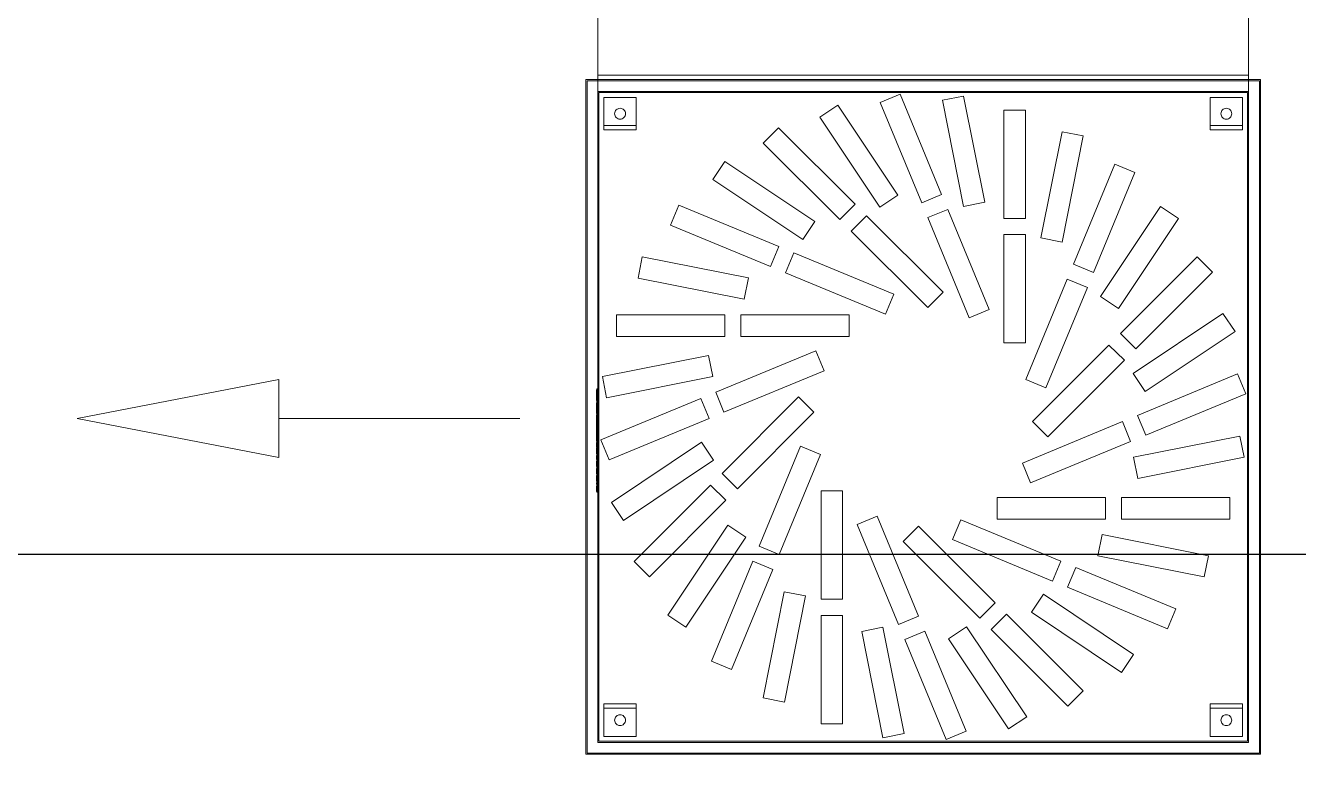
# Model space of a CAD drawing. Header units: inches. Extents: x -772 to 6765, y -813 to 4093.
# Drawn here: x 1364.1 to 1481.7, y 1009 to 1078.6 of the extents above; entities that cross this region are included whole.
import ezdxf

# ---------------------------------------------------------------- set-up
doc = ezdxf.new("R2010")
doc.units = ezdxf.units.IN
doc.header["$MEASUREMENT"] = 0
for name, color, linetype, lineweight in [('MTY-EMIS-KANALI', 150, 'Continuous', 0), ('STM-U-MENFEZ', 2, 'Continuous', 0), ('VDI3805_Objects', 7, 'Continuous', 0)]:
    doc.layers.add(name, color=color, linetype=linetype, lineweight=lineweight)
doc.layers.add('MTY-UFLEME-KANALI', color=20, linetype='Continuous')

# ---------------------------------------------------------------- blocks, each defined once
blk = doc.blocks.new('150_970_03')
at = {"layer": 'VDI3805_Objects', "color": 7}
for p, q in [((-0.0696, 0.3005), (-0.0696, 0.3015)), ((-0.0696, 0.3015), (0.026, 0.3015)), ((0.026, 0.3005), (-0.0696, 0.3005)), ((0.026, 0.3005), (0.026, 0.3015))]:
    blk.add_line(p, q, dxfattribs=at)
at = {"layer": 'VDI3805_Objects', "color": 38}
for p, q in [((-0.0672, 0.3018), (-0.0688, 0.3018)), ((-0.0688, 0.3018), (-0.0688, 0.3006)), ((-0.0688, 0.3018), (-0.0666, 0.3018)), ((-0.0688, 0.3006), (-0.0672, 0.3006)), ((-0.0666, 0.3006), (-0.0688, 0.3006)), ((-0.0653, 0.3018), (-0.0672, 0.3018)), ((-0.0672, 0.3018), (-0.0672, 0.3006)), ((-0.0672, 0.3006), (-0.0653, 0.3006)), ((-0.0666, 0.3018), (-0.0666, 0.3006)), ((-0.065, 0.3018), (-0.0653, 0.3018)), ((-0.0653, 0.3018), (-0.0653, 0.3006)), ((-0.0653, 0.3006), (-0.065, 0.3006)), ((-0.065, 0.3018), (-0.0638, 0.3018)), ((-0.065, 0.3018), (-0.065, 0.3006)), ((-0.0638, 0.3006), (-0.065, 0.3006)), ((-0.0638, 0.3018), (-0.0638, 0.3006)), ((-0.0609, 0.3018), (-0.0621, 0.3018)), ((-0.0621, 0.3006), (-0.0621, 0.3018)), ((-0.0609, 0.3006), (-0.0621, 0.3006)), ((-0.0609, 0.3006), (-0.0609, 0.3018)), ((-0.0583, 0.3018), (-0.0594, 0.3018)), ((-0.0594, 0.3018), (-0.0594, 0.3006)), ((-0.0594, 0.3018), (-0.0583, 0.3018)), ((-0.0594, 0.3006), (-0.0583, 0.3006)), ((-0.0583, 0.3006), (-0.0594, 0.3006)), ((-0.0553, 0.3018), (-0.0583, 0.3018)), ((-0.0583, 0.3018), (-0.0583, 0.3006)), ((-0.0583, 0.3018), (-0.0583, 0.3006)), ((-0.0583, 0.3018), (-0.0553, 0.3018)), ((-0.0583, 0.3006), (-0.0553, 0.3006)), ((-0.0553, 0.3006), (-0.0583, 0.3006)), ((-0.0541, 0.3018), (-0.0553, 0.3018)), ((-0.0553, 0.3018), (-0.0553, 0.3006)), ((-0.0553, 0.3018), (-0.0553, 0.3006)), ((-0.0553, 0.3018), (-0.0541, 0.3018)), ((-0.0553, 0.3006), (-0.0541, 0.3006)), ((-0.0541, 0.3006), (-0.0553, 0.3006)), ((-0.0541, 0.3018), (-0.0541, 0.3006)), ((-0.0513, 0.3018), (-0.0525, 0.3018)), ((-0.0525, 0.3018), (-0.0525, 0.3006)), ((-0.0525, 0.3006), (-0.0513, 0.3006)), ((-0.0486, 0.3018), (-0.0513, 0.3018)), ((-0.0513, 0.3018), (-0.0513, 0.3006)), ((-0.0513, 0.3006), (-0.0486, 0.3006)), ((-0.0486, 0.3018), (-0.0475, 0.3018)), ((-0.0486, 0.3018), (-0.0486, 0.3006)), ((-0.0475, 0.3006), (-0.0486, 0.3006)), ((-0.0475, 0.3018), (-0.0475, 0.3006)), ((-0.0459, 0.3018), (-0.0456, 0.3018)), ((-0.0456, 0.3018), (-0.0459, 0.3018)), ((-0.0459, 0.3018), (-0.0459, 0.3006)), ((-0.0459, 0.3018), (-0.0459, 0.3018)), ((-0.0459, 0.3018), (-0.0459, 0.3006)), ((-0.0459, 0.3018), (-0.0454, 0.3018)), ((-0.0454, 0.3018), (-0.0459, 0.3018)), ((-0.0459, 0.3018), (-0.0459, 0.3006)), ((-0.0459, 0.3018), (-0.0459, 0.3018)), ((-0.0456, 0.3006), (-0.0459, 0.3006)), ((-0.0459, 0.3006), (-0.0456, 0.3006)), ((-0.0459, 0.3006), (-0.0459, 0.3006)), ((-0.0454, 0.3006), (-0.0459, 0.3006)), ((-0.0459, 0.3006), (-0.0454, 0.3006)), ((-0.0459, 0.3006), (-0.0459, 0.3006)), ((-0.0456, 0.3018), (-0.0456, 0.3006)), ((-0.0456, 0.3018), (-0.0453, 0.3018)), ((-0.0453, 0.3018), (-0.0456, 0.3018)), ((-0.0456, 0.3018), (-0.0456, 0.3006)), ((-0.0453, 0.3006), (-0.0456, 0.3006)), ((-0.0456, 0.3006), (-0.0453, 0.3006)), ((-0.0454, 0.3018), (-0.0454, 0.3006)), ((-0.0454, 0.3018), (-0.0448, 0.3018)), ((-0.0448, 0.3018), (-0.0454, 0.3018)), ((-0.0454, 0.3018), (-0.0454, 0.3006)), ((-0.0448, 0.3006), (-0.0454, 0.3006)), ((-0.0454, 0.3006), (-0.0448, 0.3006)), ((-0.0453, 0.3018), (-0.0453, 0.3006)), ((-0.0453, 0.3018), (-0.045, 0.3018)), ((-0.045, 0.3018), (-0.0453, 0.3018)), ((-0.0453, 0.3018), (-0.0453, 0.3006)), ((-0.045, 0.3006), (-0.0453, 0.3006)), ((-0.0453, 0.3006), (-0.045, 0.3006)), ((-0.045, 0.3018), (-0.045, 0.3006)), ((-0.045, 0.3018), (-0.0447, 0.3018)), ((-0.0446, 0.3018), (-0.045, 0.3018)), ((-0.045, 0.3018), (-0.045, 0.3006)), ((-0.0447, 0.3006), (-0.045, 0.3006)), ((-0.045, 0.3006), (-0.0446, 0.3006)), ((-0.0448, 0.3018), (-0.0448, 0.3006)), ((-0.0448, 0.3018), (-0.0441, 0.3018)), ((-0.0441, 0.3018), (-0.0448, 0.3018)), ((-0.0448, 0.3018), (-0.0448, 0.3006)), ((-0.0441, 0.3006), (-0.0448, 0.3006)), ((-0.0448, 0.3006), (-0.0441, 0.3006)), ((-0.0447, 0.3018), (-0.0447, 0.3006)), ((-0.0447, 0.3018), (-0.0443, 0.3018)), ((-0.0443, 0.3006), (-0.0447, 0.3006)), ((-0.0443, 0.3018), (-0.0446, 0.3018)), ((-0.0446, 0.3018), (-0.0446, 0.3006)), ((-0.0446, 0.3006), (-0.0443, 0.3006)), ((-0.0443, 0.3018), (-0.0443, 0.3006)), ((-0.0443, 0.3018), (-0.0439, 0.3018)), ((-0.0439, 0.3018), (-0.0443, 0.3018)), ((-0.0443, 0.3018), (-0.0443, 0.3006)), ((-0.0439, 0.3006), (-0.0443, 0.3006)), ((-0.0443, 0.3006), (-0.0439, 0.3006)), ((-0.0441, 0.3018), (-0.0441, 0.3006)), ((-0.0441, 0.3018), (-0.0435, 0.3018)), ((-0.0435, 0.3018), (-0.0441, 0.3018)), ((-0.0441, 0.3018), (-0.0441, 0.3006)), ((-0.0435, 0.3006), (-0.0441, 0.3006)), ((-0.0441, 0.3006), (-0.0435, 0.3006)), ((-0.0439, 0.3018), (-0.0439, 0.3006)), ((-0.0439, 0.3018), (-0.0436, 0.3018)), ((-0.0435, 0.3018), (-0.0439, 0.3018)), ((-0.0439, 0.3018), (-0.0439, 0.3006)), ((-0.0436, 0.3006), (-0.0439, 0.3006)), ((-0.0439, 0.3006), (-0.0435, 0.3006)), ((-0.0436, 0.3018), (-0.0436, 0.3006)), ((-0.0436, 0.3018), (-0.0432, 0.3018)), ((-0.0432, 0.3006), (-0.0436, 0.3006)), ((-0.0432, 0.3018), (-0.0435, 0.3018)), ((-0.0435, 0.3018), (-0.0435, 0.3006)), ((-0.0435, 0.3018), (-0.0435, 0.3006)), ((-0.0435, 0.3018), (-0.0429, 0.3018)), ((-0.0429, 0.3018), (-0.0435, 0.3018)), ((-0.0435, 0.3018), (-0.0435, 0.3006)), ((-0.0435, 0.3006), (-0.0432, 0.3006)), ((-0.0429, 0.3006), (-0.0435, 0.3006)), ((-0.0435, 0.3006), (-0.0429, 0.3006)), ((-0.0432, 0.3018), (-0.0432, 0.3006)), ((-0.0432, 0.3018), (-0.0429, 0.3018)), ((-0.0429, 0.3018), (-0.0432, 0.3018)), ((-0.0432, 0.3018), (-0.0432, 0.3006)), ((-0.0429, 0.3006), (-0.0432, 0.3006)), ((-0.0432, 0.3006), (-0.0429, 0.3006)), ((-0.0429, 0.3018), (-0.0429, 0.3006)), ((-0.0429, 0.3018), (-0.0427, 0.3018)), ((-0.0427, 0.3018), (-0.0429, 0.3018)), ((-0.0429, 0.3018), (-0.0429, 0.3006)), ((-0.0429, 0.3018), (-0.0429, 0.3006)), ((-0.0429, 0.3018), (-0.0424, 0.3018)), ((-0.0424, 0.3018), (-0.0429, 0.3018)), ((-0.0429, 0.3018), (-0.0429, 0.3006)), ((-0.0427, 0.3006), (-0.0429, 0.3006)), ((-0.0429, 0.3006), (-0.0427, 0.3006)), ((-0.0424, 0.3006), (-0.0429, 0.3006)), ((-0.0429, 0.3006), (-0.0424, 0.3006)), ((-0.0427, 0.3018), (-0.0427, 0.3006)), ((-0.0427, 0.3018), (-0.0425, 0.3018)), ((-0.0425, 0.3018), (-0.0427, 0.3018)), ((-0.0427, 0.3018), (-0.0427, 0.3006)), ((-0.0425, 0.3006), (-0.0427, 0.3006)), ((-0.0427, 0.3006), (-0.0425, 0.3006)), ((-0.0425, 0.3018), (-0.0425, 0.3006)), ((-0.0425, 0.3018), (-0.0424, 0.3018)), ((-0.0424, 0.3018), (-0.0425, 0.3018)), ((-0.0425, 0.3018), (-0.0425, 0.3006)), ((-0.0424, 0.3006), (-0.0425, 0.3006)), ((-0.0425, 0.3006), (-0.0424, 0.3006)), ((-0.0424, 0.3018), (-0.0424, 0.3006)), ((-0.0424, 0.3018), (-0.0424, 0.3018)), ((-0.0424, 0.3018), (-0.0424, 0.3006)), ((-0.0424, 0.3018), (-0.0424, 0.3018)), ((-0.0424, 0.3018), (-0.0424, 0.3006)), ((-0.0424, 0.3018), (-0.0424, 0.3006)), ((-0.0424, 0.3018), (-0.0419, 0.3018)), ((-0.0419, 0.3018), (-0.0424, 0.3018)), ((-0.0424, 0.3018), (-0.0424, 0.3006)), ((-0.0424, 0.3006), (-0.0424, 0.3006)), ((-0.0424, 0.3006), (-0.0424, 0.3006)), ((-0.0419, 0.3006), (-0.0424, 0.3006)), ((-0.0424, 0.3006), (-0.0419, 0.3006)), ((-0.0419, 0.3018), (-0.0419, 0.3006)), ((-0.0419, 0.3018), (-0.0415, 0.3018)), ((-0.0415, 0.3018), (-0.0419, 0.3018)), ((-0.0419, 0.3018), (-0.0419, 0.3006)), ((-0.0415, 0.3006), (-0.0419, 0.3006)), ((-0.0419, 0.3006), (-0.0415, 0.3006)), ((-0.0415, 0.3018), (-0.0415, 0.3006)), ((-0.0415, 0.3018), (-0.0412, 0.3018)), ((-0.0412, 0.3006), (-0.0415, 0.3006)), ((-0.0412, 0.3018), (-0.0412, 0.3006)), ((-0.0412, 0.3018), (-0.0411, 0.3018)), ((-0.0411, 0.3006), (-0.0412, 0.3006)), ((-0.0411, 0.3018), (-0.0411, 0.3006)), ((-0.0411, 0.3018), (-0.041, 0.3018)), ((-0.041, 0.3006), (-0.0411, 0.3006)), ((-0.041, 0.3018), (-0.041, 0.3006)), ((-0.0394, 0.3018), (-0.0356, 0.3018)), ((-0.0394, 0.3018), (-0.0394, 0.3006)), ((-0.0394, 0.3018), (-0.0367, 0.3018)), ((-0.0356, 0.3006), (-0.0394, 0.3006)), ((-0.0367, 0.3006), (-0.0394, 0.3006)), ((-0.0367, 0.3018), (-0.0367, 0.3006)), ((-0.0356, 0.3018), (-0.0356, 0.3006)), ((-0.0289, 0.3018), (-0.0341, 0.3018)), ((-0.0341, 0.3018), (-0.0341, 0.3006)), ((-0.0341, 0.3018), (-0.0321, 0.3018)), ((-0.0341, 0.3006), (-0.0289, 0.3006)), ((-0.0321, 0.3006), (-0.0341, 0.3006)), ((-0.0321, 0.3018), (-0.0321, 0.3006)), ((-0.0321, 0.3018), (-0.0309, 0.3018)), ((-0.0309, 0.3006), (-0.0321, 0.3006)), ((-0.0309, 0.3018), (-0.0309, 0.3006)), ((-0.0309, 0.3018), (-0.0289, 0.3018)), ((-0.0289, 0.3006), (-0.0309, 0.3006)), ((-0.0289, 0.3018), (-0.0289, 0.3006)), ((-0.0281, 0.3018), (-0.0279, 0.3018)), ((-0.0281, 0.3018), (-0.0281, 0.3006)), ((-0.0281, 0.3018), (-0.0281, 0.3018)), ((-0.0281, 0.3018), (-0.0281, 0.3006)), ((-0.0279, 0.3006), (-0.0281, 0.3006)), ((-0.0281, 0.3006), (-0.0281, 0.3006)), ((-0.0279, 0.3018), (-0.0279, 0.3006)), ((-0.0279, 0.3018), (-0.0277, 0.3018)), ((-0.0277, 0.3006), (-0.0279, 0.3006)), ((-0.0278, 0.3006), (-0.0278, 0.3018)), ((-0.0278, 0.3018), (-0.0277, 0.3018)), ((-0.0277, 0.3006), (-0.0278, 0.3006)), ((-0.0277, 0.3006), (-0.0277, 0.3018)), ((-0.0277, 0.3018), (-0.0276, 0.3018)), ((-0.0277, 0.3018), (-0.0277, 0.3006)), ((-0.0277, 0.3018), (-0.0274, 0.3018)), ((-0.0276, 0.3006), (-0.0277, 0.3006)), ((-0.0274, 0.3006), (-0.0277, 0.3006)), ((-0.0276, 0.3006), (-0.0276, 0.3018)), ((-0.0276, 0.3018), (-0.0274, 0.3018)), ((-0.0274, 0.3006), (-0.0276, 0.3006)), ((-0.0274, 0.3006), (-0.0274, 0.3018)), ((-0.0274, 0.3018), (-0.0272, 0.3018)), ((-0.0274, 0.3018), (-0.0274, 0.3006)), ((-0.0274, 0.3018), (-0.0271, 0.3018)), ((-0.0272, 0.3006), (-0.0274, 0.3006)), ((-0.0271, 0.3006), (-0.0274, 0.3006)), ((-0.0272, 0.3006), (-0.0272, 0.3018)), ((-0.0272, 0.3018), (-0.0269, 0.3018)), ((-0.0269, 0.3006), (-0.0272, 0.3006)), ((-0.0271, 0.3018), (-0.0271, 0.3006)), ((-0.0271, 0.3018), (-0.0267, 0.3018)), ((-0.0267, 0.3006), (-0.0271, 0.3006)), ((-0.0269, 0.3006), (-0.0269, 0.3018)), ((-0.0269, 0.3018), (-0.0266, 0.3018)), ((-0.0263, 0.3018), (-0.0269, 0.3018)), ((-0.0269, 0.3018), (-0.0269, 0.3006)), ((-0.0269, 0.3018), (-0.0265, 0.3018)), ((-0.0268, 0.3018), (-0.0269, 0.3018)), ((-0.0269, 0.3018), (-0.0269, 0.3018)), ((-0.0269, 0.3018), (-0.0269, 0.3018)), ((-0.0269, 0.3018), (-0.0269, 0.3018)), ((-0.0269, 0.3018), (-0.0269, 0.3018)), ((-0.0269, 0.3018), (-0.0268, 0.3018)), ((-0.0269, 0.3018), (-0.0269, 0.3006)), ((-0.0269, 0.3018), (-0.0269, 0.3006)), ((-0.0269, 0.3018), (-0.0269, 0.3006)), ((-0.0269, 0.3018), (-0.0269, 0.3006)), ((-0.0269, 0.3018), (-0.0269, 0.3006)), ((-0.0266, 0.3006), (-0.0269, 0.3006)), ((-0.0269, 0.3006), (-0.0263, 0.3006)), ((-0.0265, 0.3006), (-0.0269, 0.3006)), ((-0.0268, 0.3006), (-0.0269, 0.3006)), ((-0.0269, 0.3006), (-0.0269, 0.3006)), ((-0.0269, 0.3006), (-0.0269, 0.3006)), ((-0.0269, 0.3006), (-0.0269, 0.3006)), ((-0.0269, 0.3006), (-0.0269, 0.3006)), ((-0.0269, 0.3006), (-0.0269, 0.3006)), ((-0.0268, 0.3006), (-0.0269, 0.3006)), ((-0.0267, 0.3018), (-0.0268, 0.3018)), ((-0.0268, 0.3018), (-0.0268, 0.3006)), ((-0.0267, 0.3018), (-0.0268, 0.3018)), ((-0.0268, 0.3018), (-0.0268, 0.3006)), ((-0.0268, 0.3006), (-0.0267, 0.3006)), ((-0.0267, 0.3006), (-0.0268, 0.3006)), ((-0.0267, 0.3018), (-0.0267, 0.3006)), ((-0.0267, 0.3018), (-0.0263, 0.3018)), ((-0.0266, 0.3018), (-0.0267, 0.3018)), ((-0.0267, 0.3018), (-0.0267, 0.3006)), ((-0.0266, 0.3018), (-0.0267, 0.3018)), ((-0.0267, 0.3018), (-0.0267, 0.3006)), ((-0.0263, 0.3006), (-0.0267, 0.3006)), ((-0.0267, 0.3006), (-0.0266, 0.3006)), ((-0.0266, 0.3006), (-0.0267, 0.3006)), ((-0.0266, 0.3006), (-0.0266, 0.3018)), ((-0.0266, 0.3018), (-0.0262, 0.3018)), ((-0.0265, 0.3018), (-0.0266, 0.3018)), ((-0.0266, 0.3018), (-0.0266, 0.3006)), ((-0.0264, 0.3018), (-0.0266, 0.3018)), ((-0.0266, 0.3018), (-0.0266, 0.3006)), ((-0.0262, 0.3006), (-0.0266, 0.3006)), ((-0.0266, 0.3006), (-0.0265, 0.3006)), ((-0.0264, 0.3006), (-0.0266, 0.3006)), ((-0.0264, 0.3018), (-0.0265, 0.3018)), ((-0.0265, 0.3018), (-0.0265, 0.3006)), ((-0.0265, 0.3018), (-0.0265, 0.3006)), ((-0.0265, 0.3018), (-0.0258, 0.3018)), ((-0.0265, 0.3006), (-0.0265, 0.3018)), ((-0.0265, 0.3018), (-0.0264, 0.3018)), ((-0.0265, 0.3006), (-0.0265, 0.3018)), ((-0.0265, 0.3018), (-0.0265, 0.3018)), ((-0.0265, 0.3006), (-0.0265, 0.3018)), ((-0.0265, 0.3018), (-0.0265, 0.3018)), ((-0.0265, 0.3006), (-0.0265, 0.3018)), ((-0.0265, 0.3018), (-0.0265, 0.3018)), ((-0.0265, 0.3006), (-0.0264, 0.3006)), ((-0.0258, 0.3006), (-0.0265, 0.3006)), ((-0.0264, 0.3006), (-0.0265, 0.3006)), ((-0.0265, 0.3006), (-0.0265, 0.3006)), ((-0.0265, 0.3006), (-0.0265, 0.3006)), ((-0.0265, 0.3006), (-0.0265, 0.3006)), ((-0.0262, 0.3018), (-0.0264, 0.3018)), ((-0.0264, 0.3018), (-0.0264, 0.3006)), ((-0.0263, 0.3018), (-0.0264, 0.3018)), ((-0.0264, 0.3018), (-0.0264, 0.3006)), ((-0.0264, 0.3006), (-0.0264, 0.3018)), ((-0.0264, 0.3018), (-0.0263, 0.3018)), ((-0.0264, 0.3006), (-0.0264, 0.3018)), ((-0.0264, 0.3018), (-0.0264, 0.3018)), ((-0.0264, 0.3006), (-0.0262, 0.3006)), ((-0.0263, 0.3006), (-0.0264, 0.3006)), ((-0.0263, 0.3006), (-0.0264, 0.3006)), ((-0.0264, 0.3006), (-0.0264, 0.3006)), ((-0.0263, 0.3018), (-0.0263, 0.3006)), ((-0.0263, 0.3018), (-0.0258, 0.3018)), ((-0.0263, 0.3018), (-0.0263, 0.3006)), ((-0.0263, 0.3006), (-0.0263, 0.3018)), ((-0.0263, 0.3018), (-0.0263, 0.3018)), ((-0.0263, 0.3006), (-0.0263, 0.3018)), ((-0.0262, 0.3018), (-0.0263, 0.3018)), ((-0.0258, 0.3006), (-0.0263, 0.3006)), ((-0.0263, 0.3006), (-0.0263, 0.3006)), ((-0.0263, 0.3006), (-0.0262, 0.3006)), ((-0.0262, 0.3006), (-0.0262, 0.3018)), ((-0.0262, 0.3018), (-0.0258, 0.3018)), ((-0.0249, 0.3018), (-0.0262, 0.3018)), ((-0.0262, 0.3018), (-0.0262, 0.3006)), ((-0.0253, 0.3018), (-0.0262, 0.3018)), ((-0.0258, 0.3006), (-0.0262, 0.3006)), ((-0.0262, 0.3006), (-0.0249, 0.3006)), ((-0.0262, 0.3006), (-0.0253, 0.3006)), ((-0.0258, 0.3006), (-0.0258, 0.3018)), ((-0.0258, 0.3018), (-0.0254, 0.3018)), ((-0.0258, 0.3018), (-0.0254, 0.3018)), ((-0.0258, 0.3018), (-0.0258, 0.3006)), ((-0.0258, 0.3018), (-0.0253, 0.3018)), ((-0.0254, 0.3006), (-0.0258, 0.3006)), ((-0.0254, 0.3006), (-0.0258, 0.3006)), ((-0.0253, 0.3006), (-0.0258, 0.3006)), ((-0.0254, 0.3006), (-0.0254, 0.3018)), ((-0.0254, 0.3018), (-0.0251, 0.3018)), ((-0.0249, 0.3018), (-0.0254, 0.3018)), ((-0.0254, 0.3018), (-0.0254, 0.3006)), ((-0.0251, 0.3006), (-0.0254, 0.3006)), ((-0.0254, 0.3006), (-0.0249, 0.3006)), ((-0.0253, 0.3018), (-0.0253, 0.3006)), ((-0.0253, 0.3018), (-0.0249, 0.3018)), ((-0.0249, 0.3006), (-0.0253, 0.3006)), ((-0.0251, 0.3006), (-0.0251, 0.3018)), ((-0.0251, 0.3018), (-0.0247, 0.3018)), ((-0.0247, 0.3006), (-0.0251, 0.3006)), ((-0.0245, 0.3018), (-0.0249, 0.3018)), ((-0.0249, 0.3018), (-0.0249, 0.3006)), ((-0.0249, 0.3018), (-0.0249, 0.3006)), ((-0.0249, 0.3006), (-0.0245, 0.3006)), ((-0.0247, 0.3006), (-0.0247, 0.3018)), ((-0.0247, 0.3018), (-0.0244, 0.3018)), ((-0.0244, 0.3006), (-0.0247, 0.3006)), ((-0.0242, 0.3018), (-0.0245, 0.3018)), ((-0.0245, 0.3018), (-0.0245, 0.3006)), ((-0.0245, 0.3006), (-0.0242, 0.3006)), ((-0.0244, 0.3006), (-0.0244, 0.3018)), ((-0.0244, 0.3018), (-0.0242, 0.3018)), ((-0.0242, 0.3006), (-0.0244, 0.3006)), ((-0.0242, 0.3006), (-0.0242, 0.3018)), ((-0.0242, 0.3018), (-0.024, 0.3018)), ((-0.0239, 0.3018), (-0.0242, 0.3018)), ((-0.0242, 0.3018), (-0.0242, 0.3006)), ((-0.024, 0.3006), (-0.0242, 0.3006)), ((-0.0242, 0.3006), (-0.0239, 0.3006)), ((-0.024, 0.3006), (-0.024, 0.3018)), ((-0.024, 0.3018), (-0.0239, 0.3018)), ((-0.0239, 0.3006), (-0.024, 0.3006)), ((-0.0239, 0.3018), (-0.0237, 0.3018)), ((-0.0239, 0.3006), (-0.0239, 0.3018)), ((-0.0239, 0.3006), (-0.0239, 0.3018)), ((-0.0239, 0.3018), (-0.0239, 0.3018)), ((-0.0239, 0.3018), (-0.0239, 0.3006)), ((-0.0237, 0.3006), (-0.0239, 0.3006)), ((-0.0239, 0.3006), (-0.0239, 0.3006)), ((-0.0237, 0.3018), (-0.0237, 0.3006)), ((-0.0237, 0.3018), (-0.0236, 0.3018)), ((-0.0236, 0.3006), (-0.0237, 0.3006)), ((-0.0236, 0.3018), (-0.0236, 0.3006)), ((-0.0236, 0.3018), (-0.0235, 0.3018)), ((-0.0235, 0.3006), (-0.0236, 0.3006)), ((-0.0235, 0.3018), (-0.0235, 0.3006)), ((-0.022, 0.3018), (-0.0224, 0.3018)), ((-0.0224, 0.3018), (-0.0224, 0.3006)), ((-0.0224, 0.3018), (-0.0193, 0.3018)), ((-0.0224, 0.3006), (-0.022, 0.3006)), ((-0.0193, 0.3006), (-0.0224, 0.3006)), ((-0.0189, 0.3018), (-0.022, 0.3018)), ((-0.022, 0.3018), (-0.022, 0.3006)), ((-0.022, 0.3006), (-0.0189, 0.3006)), ((-0.0188, 0.3018), (-0.0219, 0.3018)), ((-0.0219, 0.3018), (-0.0219, 0.3006)), ((-0.0219, 0.3018), (-0.0135, 0.3018)), ((-0.0219, 0.3006), (-0.0188, 0.3006)), ((-0.0135, 0.3006), (-0.0219, 0.3006)), ((-0.0212, 0.3018), (-0.0215, 0.3018)), ((-0.0215, 0.3018), (-0.0215, 0.3006)), ((-0.0215, 0.3018), (-0.0184, 0.3018)), ((-0.0215, 0.3006), (-0.0212, 0.3006)), ((-0.0184, 0.3006), (-0.0215, 0.3006)), ((-0.0181, 0.3018), (-0.0212, 0.3018)), ((-0.0212, 0.3018), (-0.0212, 0.3006)), ((-0.0212, 0.3006), (-0.0181, 0.3006)), ((-0.0203, 0.3018), (-0.0207, 0.3018)), ((-0.0207, 0.3018), (-0.0207, 0.3006)), ((-0.0207, 0.3018), (-0.0176, 0.3018)), ((-0.0207, 0.3006), (-0.0203, 0.3006)), ((-0.0176, 0.3006), (-0.0207, 0.3006)), ((-0.0172, 0.3018), (-0.0203, 0.3018)), ((-0.0203, 0.3018), (-0.0203, 0.3006)), ((-0.0203, 0.3006), (-0.0172, 0.3006)), ((-0.0195, 0.3018), (-0.0198, 0.3018)), ((-0.0198, 0.3018), (-0.0198, 0.3006)), ((-0.0198, 0.3018), (-0.0167, 0.3018)), ((-0.0198, 0.3006), (-0.0195, 0.3006)), ((-0.0167, 0.3006), (-0.0198, 0.3006)), ((-0.0171, 0.3018), (-0.0195, 0.3018)), ((-0.0195, 0.3018), (-0.0195, 0.3006)), ((-0.0195, 0.3006), (-0.0171, 0.3006)), ((-0.0193, 0.3018), (-0.0193, 0.3006)), ((-0.0193, 0.3018), (-0.0189, 0.3018)), ((-0.0189, 0.3006), (-0.0193, 0.3006)), ((-0.0186, 0.3018), (-0.019, 0.3018)), ((-0.019, 0.3018), (-0.019, 0.3006)), ((-0.019, 0.3018), (-0.0176, 0.3018)), ((-0.019, 0.3006), (-0.0186, 0.3006)), ((-0.0176, 0.3006), (-0.019, 0.3006)), ((-0.0189, 0.3018), (-0.0189, 0.3006)), ((-0.0104, 0.3018), (-0.0188, 0.3018)), ((-0.0188, 0.3018), (-0.0188, 0.3006)), ((-0.0188, 0.3006), (-0.0104, 0.3006)), ((-0.0179, 0.3018), (-0.0186, 0.3018)), ((-0.0186, 0.3018), (-0.0186, 0.3006)), ((-0.0186, 0.3006), (-0.0179, 0.3006)), ((-0.0184, 0.3018), (-0.0184, 0.3006)), ((-0.0184, 0.3018), (-0.0181, 0.3018)), ((-0.0181, 0.3006), (-0.0184, 0.3006)), ((-0.0181, 0.3018), (-0.0181, 0.3006)), ((-0.0176, 0.3018), (-0.0179, 0.3018)), ((-0.0179, 0.3018), (-0.0179, 0.3006)), ((-0.0179, 0.3006), (-0.0176, 0.3006)), ((-0.0176, 0.3018), (-0.0176, 0.3006)), ((-0.0176, 0.3018), (-0.0172, 0.3018)), ((-0.0176, 0.3018), (-0.0176, 0.3006)), ((-0.0172, 0.3006), (-0.0176, 0.3006)), ((-0.0172, 0.3018), (-0.0172, 0.3006)), ((-0.0167, 0.3018), (-0.0171, 0.3018)), ((-0.0171, 0.3018), (-0.0171, 0.3006)), ((-0.0171, 0.3006), (-0.0167, 0.3006)), ((-0.0167, 0.3018), (-0.0167, 0.3006)), ((-0.016, 0.3018), (-0.0129, 0.3018)), ((-0.0157, 0.3018), (-0.016, 0.3018)), ((-0.016, 0.3018), (-0.016, 0.3006)), ((-0.0129, 0.3006), (-0.016, 0.3006)), ((-0.016, 0.3006), (-0.0157, 0.3006)), ((-0.0134, 0.3018), (-0.0157, 0.3018)), ((-0.0157, 0.3018), (-0.0157, 0.3006)), ((-0.0157, 0.3018), (-0.0154, 0.3018)), ((-0.0126, 0.3018), (-0.0157, 0.3018)), ((-0.0157, 0.3018), (-0.0157, 0.3006)), ((-0.0157, 0.3006), (-0.0134, 0.3006)), ((-0.0154, 0.3006), (-0.0157, 0.3006)), ((-0.0157, 0.3006), (-0.0126, 0.3006)), ((-0.0154, 0.3018), (-0.0138, 0.3018)), ((-0.0154, 0.3018), (-0.0154, 0.3006)), ((-0.0138, 0.3006), (-0.0154, 0.3006)), ((-0.0152, 0.3018), (-0.0121, 0.3018)), ((-0.0148, 0.3018), (-0.0152, 0.3018)), ((-0.0152, 0.3018), (-0.0152, 0.3006)), ((-0.0121, 0.3006), (-0.0152, 0.3006)), ((-0.0152, 0.3006), (-0.0148, 0.3006)), ((-0.0143, 0.3018), (-0.0149, 0.3018)), ((-0.0149, 0.3018), (-0.0149, 0.3006)), ((-0.0149, 0.3018), (-0.0146, 0.3018)), ((-0.0149, 0.3006), (-0.0143, 0.3006)), ((-0.0146, 0.3006), (-0.0149, 0.3006)), ((-0.0117, 0.3018), (-0.0148, 0.3018)), ((-0.0148, 0.3018), (-0.0148, 0.3006)), ((-0.0148, 0.3006), (-0.0117, 0.3006)), ((-0.0146, 0.3018), (-0.0146, 0.3006)), ((-0.0146, 0.3018), (-0.0143, 0.3018)), ((-0.0143, 0.3006), (-0.0146, 0.3006)), ((-0.0143, 0.3018), (-0.0143, 0.3006)), ((-0.0143, 0.3018), (-0.0112, 0.3018)), ((-0.014, 0.3018), (-0.0143, 0.3018)), ((-0.0143, 0.3018), (-0.0143, 0.3006)), ((-0.0112, 0.3006), (-0.0143, 0.3006)), ((-0.0143, 0.3006), (-0.014, 0.3006)), ((-0.0109, 0.3018), (-0.014, 0.3018)), ((-0.014, 0.3018), (-0.014, 0.3006)), ((-0.014, 0.3006), (-0.0109, 0.3006)), ((-0.0138, 0.3018), (-0.0138, 0.3006)), ((-0.0138, 0.3018), (-0.0134, 0.3018)), ((-0.0134, 0.3006), (-0.0138, 0.3006)), ((-0.0135, 0.3018), (-0.0104, 0.3018)), ((-0.0135, 0.3018), (-0.0135, 0.3006)), ((-0.0104, 0.3006), (-0.0135, 0.3006)), ((-0.0134, 0.3018), (-0.0134, 0.3006)), ((-0.0129, 0.3018), (-0.0129, 0.3006)), ((-0.0129, 0.3018), (-0.0126, 0.3018)), ((-0.0126, 0.3006), (-0.0129, 0.3006)), ((-0.0126, 0.3018), (-0.0126, 0.3006)), ((-0.0121, 0.3018), (-0.0121, 0.3006)), ((-0.0121, 0.3018), (-0.0117, 0.3018)), ((-0.0117, 0.3006), (-0.0121, 0.3006)), ((-0.0117, 0.3018), (-0.0117, 0.3006)), ((-0.0112, 0.3018), (-0.0112, 0.3006)), ((-0.0112, 0.3018), (-0.0109, 0.3018)), ((-0.0109, 0.3006), (-0.0112, 0.3006)), ((-0.0109, 0.3018), (-0.0109, 0.3006)), ((-0.0104, 0.3018), (-0.0104, 0.3006)), ((-0.0099, 0.3018), (-0.01, 0.3018)), ((-0.01, 0.3018), (-0.01, 0.3006)), ((-0.0099, 0.3006), (-0.01, 0.3006)), ((-0.0095, 0.3018), (-0.0099, 0.3018)), ((-0.0099, 0.3018), (-0.0099, 0.3006)), ((-0.0099, 0.3006), (-0.0095, 0.3006)), ((-0.009, 0.3018), (-0.0095, 0.3018)), ((-0.0095, 0.3018), (-0.0095, 0.3006)), ((-0.0095, 0.3006), (-0.009, 0.3006)), ((-0.0082, 0.3018), (-0.009, 0.3018)), ((-0.009, 0.3018), (-0.009, 0.3006)), ((-0.009, 0.3006), (-0.0082, 0.3006)), ((-0.0073, 0.3018), (-0.0082, 0.3018)), ((-0.0082, 0.3018), (-0.0082, 0.3006)), ((-0.0082, 0.3006), (-0.0073, 0.3006)), ((-0.0063, 0.3018), (-0.0073, 0.3018)), ((-0.0073, 0.3018), (-0.0073, 0.3006)), ((-0.0072, 0.3018), (-0.0073, 0.3018)), ((-0.0073, 0.3006), (-0.0073, 0.3018)), ((-0.0073, 0.3006), (-0.0063, 0.3006)), ((-0.0073, 0.3006), (-0.0072, 0.3006)), ((-0.0072, 0.3006), (-0.0072, 0.3018)), ((-0.007, 0.3018), (-0.0072, 0.3018)), ((-0.0072, 0.3006), (-0.007, 0.3006)), ((-0.007, 0.3006), (-0.007, 0.3018)), ((-0.0067, 0.3018), (-0.007, 0.3018)), ((-0.007, 0.3006), (-0.0067, 0.3006)), ((-0.0067, 0.3006), (-0.0067, 0.3018)), ((-0.0063, 0.3018), (-0.0067, 0.3018)), ((-0.0067, 0.3006), (-0.0063, 0.3006)), ((-0.0052, 0.3018), (-0.0063, 0.3018)), ((-0.0063, 0.3018), (-0.0063, 0.3006)), ((-0.0063, 0.3006), (-0.0063, 0.3018)), ((-0.0058, 0.3018), (-0.0063, 0.3018)), ((-0.0063, 0.3006), (-0.0052, 0.3006)), ((-0.0063, 0.3006), (-0.0058, 0.3006)), ((-0.0058, 0.3006), (-0.0058, 0.3018)), ((-0.0053, 0.3018), (-0.0058, 0.3018)), ((-0.0058, 0.3006), (-0.0053, 0.3006)), ((-0.0046, 0.3018), (-0.0053, 0.3018)), ((-0.0053, 0.3006), (-0.0053, 0.3018)), ((-0.0053, 0.3006), (-0.0046, 0.3006)), ((-0.004, 0.3018), (-0.0052, 0.3018)), ((-0.0052, 0.3018), (-0.0052, 0.3006)), ((-0.0052, 0.3006), (-0.004, 0.3006)), ((-0.0046, 0.3006), (-0.0046, 0.3018)), ((-0.004, 0.3018), (-0.0046, 0.3018)), ((-0.0046, 0.3006), (-0.004, 0.3006)), ((-0.0028, 0.3018), (-0.004, 0.3018)), ((-0.004, 0.3018), (-0.004, 0.3006)), ((-0.0034, 0.3018), (-0.004, 0.3018)), ((-0.004, 0.3006), (-0.0028, 0.3006)), ((-0.004, 0.3006), (-0.0034, 0.3006)), ((-0.0034, 0.3006), (-0.0034, 0.3018)), ((-0.0027, 0.3018), (-0.0034, 0.3018)), ((-0.0034, 0.3006), (-0.0027, 0.3006)), ((-0.0017, 0.3018), (-0.0028, 0.3018)), ((-0.0028, 0.3018), (-0.0028, 0.3006)), ((-0.0028, 0.3006), (-0.0017, 0.3006)), ((-0.0027, 0.3006), (-0.0027, 0.3018)), ((-0.0022, 0.3018), (-0.0027, 0.3018)), ((-0.0027, 0.3006), (-0.0022, 0.3006)), ((-0.0022, 0.3006), (-0.0022, 0.3018)), ((-0.0017, 0.3018), (-0.0022, 0.3018)), ((-0.0022, 0.3006), (-0.0017, 0.3006)), ((-0.0007, 0.3018), (-0.0017, 0.3018)), ((-0.0017, 0.3018), (-0.0017, 0.3006)), ((-0.0017, 0.3006), (-0.0017, 0.3018)), ((-0.0013, 0.3018), (-0.0017, 0.3018)), ((-0.0007, 0.3006), (-0.0017, 0.3006)), ((-0.0017, 0.3006), (-0.0013, 0.3006)), ((-0.0013, 0.3006), (-0.0013, 0.3018)), ((-0.001, 0.3018), (-0.0013, 0.3018)), ((-0.0013, 0.3006), (-0.001, 0.3006)), ((-0.001, 0.3006), (-0.001, 0.3018)), ((-0.0008, 0.3018), (-0.001, 0.3018)), ((-0.001, 0.3006), (-0.0008, 0.3006)), ((-0.0007, 0.3018), (-0.0008, 0.3018)), ((-0.0008, 0.3006), (-0.0008, 0.3018)), ((-0.0008, 0.3006), (-0.0007, 0.3006)), ((0.0002, 0.3018), (-0.0007, 0.3018)), ((-0.0007, 0.3018), (-0.0007, 0.3006)), ((-0.0007, 0.3006), (-0.0007, 0.3018)), ((0.0002, 0.3006), (-0.0007, 0.3006)), ((0.001, 0.3018), (0.0002, 0.3018)), ((0.0002, 0.3018), (0.0002, 0.3006)), ((0.001, 0.3006), (0.0002, 0.3006)), ((0.0015, 0.3018), (0.001, 0.3018)), ((0.001, 0.3018), (0.001, 0.3006)), ((0.0015, 0.3006), (0.001, 0.3006)), ((0.0019, 0.3018), (0.0015, 0.3018)), ((0.0015, 0.3018), (0.0015, 0.3006)), ((0.0019, 0.3006), (0.0015, 0.3006)), ((0.002, 0.3018), (0.0019, 0.3018)), ((0.0019, 0.3018), (0.0019, 0.3006)), ((0.002, 0.3006), (0.0019, 0.3006)), ((0.002, 0.3018), (0.002, 0.3006)), ((0.0057, 0.3018), (0.0031, 0.3018)), ((0.0031, 0.3018), (0.0031, 0.3006)), ((0.0031, 0.3018), (0.0072, 0.3018)), ((0.0031, 0.3006), (0.0057, 0.3006)), ((0.0072, 0.3006), (0.0031, 0.3006)), ((0.0037, 0.3018), (0.0038, 0.3018)), ((0.0037, 0.3018), (0.0038, 0.3018)), ((0.0037, 0.3018), (0.0037, 0.3006)), ((0.0038, 0.3006), (0.0037, 0.3006)), ((0.0038, 0.3006), (0.0037, 0.3006)), ((0.0038, 0.3018), (0.0038, 0.3006)), ((0.0038, 0.3018), (0.0041, 0.3018)), ((0.0038, 0.3018), (0.004, 0.3018)), ((0.0038, 0.3018), (0.0038, 0.3006)), ((0.0041, 0.3006), (0.0038, 0.3006)), ((0.004, 0.3006), (0.0038, 0.3006)), ((0.004, 0.3018), (0.0045, 0.3018)), ((0.004, 0.3018), (0.004, 0.3006)), ((0.0045, 0.3006), (0.004, 0.3006)), ((0.0041, 0.3018), (0.0041, 0.3006)), ((0.0041, 0.3018), (0.0045, 0.3018)), ((0.0045, 0.3006), (0.0041, 0.3006)), ((0.0045, 0.3018), (0.0045, 0.3006)), ((0.0045, 0.3018), (0.005, 0.3018)), ((0.0045, 0.3018), (0.005, 0.3018)), ((0.0045, 0.3018), (0.0045, 0.3006)), ((0.005, 0.3006), (0.0045, 0.3006)), ((0.005, 0.3006), (0.0045, 0.3006)), ((0.005, 0.3018), (0.005, 0.3006)), ((0.005, 0.3018), (0.0057, 0.3018)), ((0.005, 0.3018), (0.0057, 0.3018)), ((0.005, 0.3018), (0.005, 0.3006)), ((0.0057, 0.3006), (0.005, 0.3006)), ((0.0057, 0.3006), (0.005, 0.3006)), ((0.0064, 0.3018), (0.0057, 0.3018)), ((0.0057, 0.3018), (0.0057, 0.3006)), ((0.0057, 0.3018), (0.0057, 0.3006)), ((0.0057, 0.3006), (0.0064, 0.3006)), ((0.0072, 0.3018), (0.0064, 0.3018)), ((0.0064, 0.3018), (0.0064, 0.3006)), ((0.0064, 0.3006), (0.0072, 0.3006)), ((0.0065, 0.3006), (0.0065, 0.3018)), ((0.0065, 0.3018), (0.0066, 0.3018)), ((0.0065, 0.3006), (0.0065, 0.3018)), ((0.0065, 0.3018), (0.0065, 0.3018)), ((0.0066, 0.3006), (0.0065, 0.3006)), ((0.0065, 0.3006), (0.0065, 0.3006)), ((0.0066, 0.3006), (0.0066, 0.3018)), ((0.0066, 0.3018), (0.0068, 0.3018)), ((0.0068, 0.3006), (0.0066, 0.3006)), ((0.007, 0.3018), (0.0068, 0.3018)), ((0.0068, 0.3006), (0.0068, 0.3018)), ((0.0068, 0.3006), (0.007, 0.3006)), ((0.007, 0.3006), (0.007, 0.3018)), ((0.0072, 0.3018), (0.007, 0.3018)), ((0.007, 0.3006), (0.0072, 0.3006)), ((0.0081, 0.3018), (0.0072, 0.3018)), ((0.0072, 0.3018), (0.0072, 0.3006)), ((0.0072, 0.3018), (0.0072, 0.3006)), ((0.0072, 0.3018), (0.0103, 0.3018)), ((0.0072, 0.3006), (0.0072, 0.3018)), ((0.0075, 0.3018), (0.0072, 0.3018)), ((0.0072, 0.3006), (0.0081, 0.3006)), ((0.0103, 0.3006), (0.0072, 0.3006)), ((0.0072, 0.3006), (0.0075, 0.3006)), ((0.0075, 0.3006), (0.0075, 0.3018)), ((0.0078, 0.3018), (0.0075, 0.3018)), ((0.0075, 0.3006), (0.0078, 0.3006)), ((0.0078, 0.3006), (0.0078, 0.3018)), ((0.0081, 0.3018), (0.0078, 0.3018)), ((0.0078, 0.3006), (0.0081, 0.3006)), ((0.0131, 0.3018), (0.0081, 0.3018)), ((0.0081, 0.3018), (0.0081, 0.3006)), ((0.0081, 0.3006), (0.0081, 0.3018)), ((0.0081, 0.3018), (0.0104, 0.3018)), ((0.0081, 0.3006), (0.0131, 0.3006)), ((0.0104, 0.3006), (0.0081, 0.3006)), ((0.0103, 0.3018), (0.0131, 0.3018)), ((0.0103, 0.3018), (0.0103, 0.3006)), ((0.0131, 0.3006), (0.0103, 0.3006)), ((0.0104, 0.3006), (0.0104, 0.3018)), ((0.0131, 0.3018), (0.0131, 0.3006)), ((0.025, 0.3018), (0.0153, 0.3018)), ((0.0153, 0.3018), (0.0153, 0.3006)), ((0.0153, 0.3018), (0.0185, 0.3018)), ((0.0153, 0.3006), (0.025, 0.3006)), ((0.0185, 0.3006), (0.0153, 0.3006)), ((0.0185, 0.3018), (0.0218, 0.3018)), ((0.0185, 0.3018), (0.0185, 0.3006)), ((0.0218, 0.3006), (0.0185, 0.3006)), ((0.0218, 0.3018), (0.0218, 0.3006)), ((0.0218, 0.3018), (0.025, 0.3018)), ((0.025, 0.3006), (0.0218, 0.3006)), ((0.025, 0.3018), (0.025, 0.3006))]:
    blk.add_line(p, q, dxfattribs=at)
blk = doc.blocks.new('70003_970_03')
at = {"layer": 'VDI3805_Objects', "color": 7}
for p, q in [((0.3115, 0.3115), (-0.3115, 0.3115)), ((-0.3115, 0.3115), (-0.3115, -0.3115)), ((0.3115, -0.3115), (0.3115, 0.3115)), ((-0.0397, 0.2902), (-0.0212, 0.2979)), ((-0.0212, 0.2979), (0.017, 0.2055)), ((0.0177, 0.2924), (0.0373, 0.2963)), ((0.0373, 0.2963), (0.0568, 0.1982)), ((-0.0956, 0.2769), (-0.0789, 0.288)), ((-0.0789, 0.288), (-0.0234, 0.2049)), ((-0.0014, 0.1978), (-0.0397, 0.2902)), ((0.0372, 0.1943), (0.0177, 0.2924)), ((0.0744, 0.2833), (0.0944, 0.2833)), ((0.0744, 0.1833), (0.0744, 0.2833)), ((0.0944, 0.1833), (0.0944, 0.2833)), ((-0.04, 0.1938), (-0.0956, 0.2769)), ((-0.1478, 0.2529), (-0.1336, 0.2671)), ((-0.1336, 0.2671), (-0.0629, 0.1964)), ((0.1087, 0.1653), (0.1282, 0.2634)), ((0.1282, 0.2634), (0.1478, 0.2595)), ((0.1478, 0.2595), (0.1283, 0.1614)), ((-0.077, 0.1822), (-0.1478, 0.2529)), ((-0.1943, 0.2193), (-0.1832, 0.2359)), ((-0.1832, 0.2359), (-0.1, 0.1803)), ((0.1389, 0.1409), (0.1771, 0.2333)), ((0.1956, 0.2256), (0.1573, 0.1333)), ((0.1771, 0.2333), (0.1956, 0.2256)), ((-0.1111, 0.1637), (-0.1943, 0.2193)), ((-0.0234, 0.2049), (-0.04, 0.1938)), ((0.017, 0.2055), (-0.0014, 0.1978)), ((-0.2333, 0.1771), (-0.2256, 0.1956)), ((-0.2256, 0.1956), (-0.1333, 0.1573)), ((-0.0629, 0.1964), (-0.077, 0.1822)), ((0.0043, 0.184), (0.0228, 0.1916)), ((0.0228, 0.1916), (0.061, 0.0992)), ((0.0568, 0.1982), (0.0372, 0.1943)), ((0.1637, 0.1111), (0.2193, 0.1943)), ((0.2193, 0.1943), (0.2359, 0.1832)), ((-0.1409, 0.1389), (-0.2333, 0.1771)), ((-0.1, 0.1803), (-0.1111, 0.1637)), ((-0.0664, 0.1716), (-0.0523, 0.1858)), ((-0.0523, 0.1858), (0.0184, 0.1151)), ((0.0426, 0.0916), (0.0043, 0.184)), ((0.0744, 0.1833), (0.0944, 0.1833)), ((0.2359, 0.1832), (0.1803, 0.1)), ((0.0043, 0.1009), (-0.0664, 0.1716)), ((0.0744, 0.1683), (0.0944, 0.1683)), ((0.0744, 0.0683), (0.0744, 0.1683)), ((0.0944, 0.0683), (0.0944, 0.1683)), ((0.1283, 0.1614), (0.1087, 0.1653)), ((-0.1333, 0.1573), (-0.1409, 0.1389)), ((-0.2634, 0.1282), (-0.2595, 0.1478)), ((-0.2595, 0.1478), (-0.1614, 0.1283)), ((-0.1271, 0.1331), (-0.1194, 0.1516)), ((-0.1194, 0.1516), (-0.027, 0.1133)), ((0.1822, 0.077), (0.2529, 0.1478)), ((0.2529, 0.1478), (0.2671, 0.1336)), ((-0.0347, 0.0949), (-0.1271, 0.1331)), ((0.1573, 0.1333), (0.1389, 0.1409)), ((0.2671, 0.1336), (0.1964, 0.0629)), ((-0.1653, 0.1087), (-0.2634, 0.1282)), ((-0.1614, 0.1283), (-0.1653, 0.1087)), ((0.0949, 0.0347), (0.1331, 0.1271)), ((0.1516, 0.1194), (0.1133, 0.027)), ((0.1331, 0.1271), (0.1516, 0.1194)), ((-0.027, 0.1133), (-0.0347, 0.0949)), ((0.0184, 0.1151), (0.0043, 0.1009)), ((0.1803, 0.1), (0.1637, 0.1111)), ((-0.2833, 0.0744), (-0.2833, 0.0944)), ((-0.2833, 0.0944), (-0.1833, 0.0944)), ((-0.1833, 0.0744), (-0.1833, 0.0944)), ((-0.1683, 0.0944), (-0.0683, 0.0944)), ((-0.1683, 0.0744), (-0.1683, 0.0944)), ((-0.0683, 0.0744), (-0.0683, 0.0944)), ((0.061, 0.0992), (0.0426, 0.0916)), ((0.1938, 0.04), (0.2769, 0.0956)), ((0.2769, 0.0956), (0.288, 0.0789)), ((-0.2833, 0.0744), (-0.1833, 0.0744)), ((-0.1683, 0.0744), (-0.0683, 0.0744)), ((0.1964, 0.0629), (0.1822, 0.077)), ((0.288, 0.0789), (0.2049, 0.0234)), ((-0.1916, 0.0228), (-0.0992, 0.061)), ((-0.0992, 0.061), (-0.0916, 0.0426)), ((0.0744, 0.0683), (0.0944, 0.0683)), ((0.1009, -0.0043), (0.1716, 0.0664)), ((0.1716, 0.0664), (0.1858, 0.0523)), ((-0.2963, 0.0373), (-0.1982, 0.0568)), ((-0.1982, 0.0568), (-0.1943, 0.0372)), ((0.1858, 0.0523), (0.1151, -0.0184)), ((-0.2924, 0.0177), (-0.2963, 0.0373)), ((-0.1943, 0.0372), (-0.2924, 0.0177)), ((-0.0916, 0.0426), (-0.184, 0.0043)), ((0.2049, 0.0234), (0.1938, 0.04)), ((0.1978, 0.0014), (0.2902, 0.0397)), ((0.2902, 0.0397), (0.2979, 0.0212)), ((0.1133, 0.027), (0.0949, 0.0347)), ((-0.2979, -0.0212), (-0.2055, 0.017)), ((-0.2055, 0.017), (-0.1978, -0.0014)), ((-0.184, 0.0043), (-0.1916, 0.0228)), ((-0.1858, -0.0523), (-0.1151, 0.0184)), ((-0.1151, 0.0184), (-0.1009, 0.0043)), ((0.2979, 0.0212), (0.2055, -0.017)), ((-0.1009, 0.0043), (-0.1716, -0.0664)), ((0.2055, -0.017), (0.1978, 0.0014)), ((-0.1978, -0.0014), (-0.2902, -0.0397)), ((0.0916, -0.0426), (0.184, -0.0043)), ((0.1151, -0.0184), (0.1009, -0.0043)), ((0.184, -0.0043), (0.1916, -0.0228)), ((-0.2902, -0.0397), (-0.2979, -0.0212)), ((-0.288, -0.0789), (-0.2049, -0.0234)), ((-0.2049, -0.0234), (-0.1938, -0.04)), ((0.1916, -0.0228), (0.0992, -0.061)), ((0.1943, -0.0372), (0.2924, -0.0177)), ((0.2924, -0.0177), (0.2963, -0.0373)), ((-0.1516, -0.1194), (-0.1133, -0.027)), ((-0.0949, -0.0347), (-0.1331, -0.1271)), ((-0.1133, -0.027), (-0.0949, -0.0347)), ((-0.1938, -0.04), (-0.2769, -0.0956)), ((0.0992, -0.061), (0.0916, -0.0426)), ((0.1982, -0.0568), (0.1943, -0.0372)), ((0.2963, -0.0373), (0.1982, -0.0568)), ((-0.1716, -0.0664), (-0.1858, -0.0523)), ((-0.2671, -0.1336), (-0.1964, -0.0629)), ((-0.1964, -0.0629), (-0.1822, -0.077)), ((-0.0944, -0.1683), (-0.0944, -0.0683)), ((-0.0944, -0.0683), (-0.0744, -0.0683)), ((-0.0744, -0.1683), (-0.0744, -0.0683)), ((-0.2769, -0.0956), (-0.288, -0.0789)), ((-0.1822, -0.077), (-0.2529, -0.1478)), ((0.0683, -0.0744), (0.1683, -0.0744)), ((0.0683, -0.0944), (0.0683, -0.0744)), ((0.1683, -0.0944), (0.1683, -0.0744)), ((0.1833, -0.0744), (0.2833, -0.0744)), ((0.1833, -0.0944), (0.1833, -0.0744)), ((0.2833, -0.0944), (0.2833, -0.0744)), ((-0.061, -0.0992), (-0.0426, -0.0916)), ((-0.0426, -0.0916), (-0.0043, -0.184)), ((-0.2359, -0.1832), (-0.1803, -0.1)), ((-0.1803, -0.1), (-0.1637, -0.1111)), ((-0.0228, -0.1916), (-0.061, -0.0992)), ((-0.0184, -0.1151), (-0.0043, -0.1009)), ((-0.0043, -0.1009), (0.0664, -0.1716)), ((0.027, -0.1133), (0.0347, -0.0949)), ((0.0347, -0.0949), (0.1271, -0.1331)), ((0.0683, -0.0944), (0.1683, -0.0944)), ((0.1833, -0.0944), (0.2833, -0.0944)), ((-0.1637, -0.1111), (-0.2193, -0.1943)), ((0.0523, -0.1858), (-0.0184, -0.1151)), ((0.1194, -0.1516), (0.027, -0.1133)), ((0.1614, -0.1283), (0.1653, -0.1087)), ((0.1653, -0.1087), (0.2634, -0.1282)), ((-0.1331, -0.1271), (-0.1516, -0.1194)), ((0.2595, -0.1478), (0.1614, -0.1283)), ((0.2634, -0.1282), (0.2595, -0.1478)), ((-0.2529, -0.1478), (-0.2671, -0.1336)), ((-0.1956, -0.2256), (-0.1573, -0.1333)), ((-0.1389, -0.1409), (-0.1771, -0.2333)), ((-0.1573, -0.1333), (-0.1389, -0.1409)), ((0.1271, -0.1331), (0.1194, -0.1516)), ((0.1333, -0.1573), (0.1409, -0.1389)), ((0.1409, -0.1389), (0.2333, -0.1771)), ((-0.1478, -0.2595), (-0.1283, -0.1614)), ((-0.1283, -0.1614), (-0.1087, -0.1653)), ((0.1, -0.1803), (0.1111, -0.1637)), ((0.1111, -0.1637), (0.1943, -0.2193)), ((0.2256, -0.1956), (0.1333, -0.1573)), ((-0.1087, -0.1653), (-0.1282, -0.2634)), ((-0.0944, -0.1683), (-0.0744, -0.1683)), ((0.0664, -0.1716), (0.0523, -0.1858)), ((-0.2193, -0.1943), (-0.2359, -0.1832)), ((-0.0944, -0.2833), (-0.0944, -0.1833)), ((-0.0944, -0.1833), (-0.0744, -0.1833)), ((-0.0744, -0.2833), (-0.0744, -0.1833)), ((-0.0043, -0.184), (-0.0228, -0.1916)), ((0.0629, -0.1964), (0.077, -0.1822)), ((0.077, -0.1822), (0.1478, -0.2529)), ((0.1832, -0.2359), (0.1, -0.1803)), ((0.2333, -0.1771), (0.2256, -0.1956)), ((-0.0568, -0.1982), (-0.0372, -0.1943)), ((-0.0373, -0.2963), (-0.0568, -0.1982)), ((-0.0372, -0.1943), (-0.0177, -0.2924)), ((-0.017, -0.2055), (0.0014, -0.1978)), ((0.0014, -0.1978), (0.0397, -0.2902)), ((0.0234, -0.2049), (0.04, -0.1938)), ((0.04, -0.1938), (0.0956, -0.2769)), ((0.1336, -0.2671), (0.0629, -0.1964)), ((0.0212, -0.2979), (-0.017, -0.2055)), ((0.0789, -0.288), (0.0234, -0.2049)), ((0.1943, -0.2193), (0.1832, -0.2359)), ((-0.1771, -0.2333), (-0.1956, -0.2256)), ((0.1478, -0.2529), (0.1336, -0.2671)), ((-0.1282, -0.2634), (-0.1478, -0.2595)), ((0.0956, -0.2769), (0.0789, -0.288)), ((-0.0944, -0.2833), (-0.0744, -0.2833)), ((-0.0177, -0.2924), (-0.0373, -0.2963)), ((0.0397, -0.2902), (0.0212, -0.2979)), ((0.3115, -0.3115), (-0.3115, -0.3115))]:
    blk.add_line(p, q, dxfattribs=at)
at = {"layer": 'VDI3805_Objects', "color": 0}
for p, q in [((0.3105, 0.3105), (-0.3105, 0.3105)), ((-0.3105, 0.3105), (-0.3105, -0.3105)), ((0.3105, 0.3105), (0.3105, -0.3105)), ((0.3105, -0.3105), (-0.3105, -0.3105))]:
    blk.add_line(p, q, dxfattribs=at)
blk = doc.blocks.new('70205_970_03')
at = {"layer": 'VDI3805_Objects', "color": 253}
for p, q in [((-0.3005, -0.3005), (-0.3005, 0.3005)), ((0.3005, 0.3005), (-0.3005, 0.3005)), ((-0.2995, -0.2995), (-0.2995, 0.2995)), ((-0.2995, 0.2995), (0.2995, 0.2995)), ((-0.269, 0.295), (-0.295, 0.295)), ((-0.295, 0.295), (-0.295, 0.265)), ((-0.295, 0.295), (-0.265, 0.295)), ((-0.269, 0.295), (-0.269, 0.265)), ((-0.265, 0.295), (-0.265, 0.265)), ((0.265, 0.265), (0.265, 0.295)), ((0.265, 0.295), (0.295, 0.295)), ((0.295, 0.295), (0.269, 0.295)), ((0.269, 0.265), (0.269, 0.295)), ((0.295, 0.265), (0.295, 0.295)), ((0.2995, 0.2995), (0.2995, -0.2995)), ((0.3005, -0.3005), (0.3005, 0.3005)), ((0.3005, 0.3005), (0.3156, 0.3005)), ((0.4355, 0.3005), (0.3005, 0.3005)), ((0.3156, -0.3005), (0.3156, 0.3005)), ((0.3156, 0.3005), (0.4355, 0.3005)), ((-0.2846, 0.2819), (-0.2842, 0.2828)), ((-0.2842, 0.2828), (-0.2835, 0.2835)), ((-0.2835, 0.2835), (-0.2828, 0.2842)), ((-0.2828, 0.2842), (-0.2819, 0.2846)), ((-0.2819, 0.2846), (-0.281, 0.2849)), ((-0.281, 0.2849), (-0.28, 0.285)), ((-0.28, 0.285), (-0.279, 0.2849)), ((-0.279, 0.2849), (-0.2781, 0.2846)), ((-0.2781, 0.2846), (-0.2772, 0.2842)), ((-0.2772, 0.2842), (-0.2765, 0.2835)), ((-0.2765, 0.2835), (-0.2758, 0.2828)), ((-0.2758, 0.2828), (-0.2754, 0.2819)), ((0.2754, 0.2819), (0.2758, 0.2828)), ((0.2758, 0.2828), (0.2765, 0.2835)), ((0.2765, 0.2835), (0.2772, 0.2842)), ((0.2772, 0.2842), (0.2781, 0.2846)), ((0.2781, 0.2846), (0.279, 0.2849)), ((0.279, 0.2849), (0.28, 0.285)), ((0.28, 0.285), (0.281, 0.2849)), ((0.281, 0.2849), (0.2819, 0.2846)), ((0.2819, 0.2846), (0.2828, 0.2842)), ((0.2828, 0.2842), (0.2835, 0.2835)), ((0.2835, 0.2835), (0.2842, 0.2828)), ((0.2842, 0.2828), (0.2846, 0.2819)), ((-0.285, 0.28), (-0.2849, 0.281)), ((-0.2849, 0.279), (-0.285, 0.28)), ((-0.2849, 0.281), (-0.2846, 0.2819)), ((-0.2846, 0.2781), (-0.2849, 0.279)), ((-0.2842, 0.2772), (-0.2846, 0.2781)), ((-0.2835, 0.2765), (-0.2842, 0.2772)), ((-0.2828, 0.2758), (-0.2835, 0.2765)), ((-0.2819, 0.2754), (-0.2828, 0.2758)), ((-0.281, 0.2751), (-0.2819, 0.2754)), ((-0.28, 0.275), (-0.281, 0.2751)), ((-0.279, 0.2751), (-0.28, 0.275)), ((-0.2781, 0.2754), (-0.279, 0.2751)), ((-0.2772, 0.2758), (-0.2781, 0.2754)), ((-0.2765, 0.2765), (-0.2772, 0.2758)), ((-0.2758, 0.2772), (-0.2765, 0.2765)), ((-0.2754, 0.2781), (-0.2758, 0.2772)), ((-0.2754, 0.2819), (-0.2751, 0.281)), ((-0.2751, 0.279), (-0.2754, 0.2781)), ((-0.2751, 0.281), (-0.275, 0.28)), ((-0.275, 0.28), (-0.2751, 0.279)), ((0.275, 0.28), (0.2751, 0.281)), ((0.2751, 0.279), (0.275, 0.28)), ((0.2751, 0.281), (0.2754, 0.2819)), ((0.2754, 0.2781), (0.2751, 0.279)), ((0.2758, 0.2772), (0.2754, 0.2781)), ((0.2765, 0.2765), (0.2758, 0.2772)), ((0.2772, 0.2758), (0.2765, 0.2765)), ((0.2781, 0.2754), (0.2772, 0.2758)), ((0.279, 0.2751), (0.2781, 0.2754)), ((0.28, 0.275), (0.279, 0.2751)), ((0.281, 0.2751), (0.28, 0.275)), ((0.2819, 0.2754), (0.281, 0.2751)), ((0.2828, 0.2758), (0.2819, 0.2754)), ((0.2835, 0.2765), (0.2828, 0.2758)), ((0.2842, 0.2772), (0.2835, 0.2765)), ((0.2846, 0.2781), (0.2842, 0.2772)), ((0.2846, 0.2819), (0.2849, 0.281)), ((0.2849, 0.279), (0.2846, 0.2781)), ((0.2849, 0.281), (0.285, 0.28)), ((0.285, 0.28), (0.2849, 0.279)), ((-0.295, 0.265), (-0.269, 0.265)), ((-0.265, 0.265), (-0.295, 0.265)), ((0.295, 0.265), (0.265, 0.265)), ((0.269, 0.265), (0.295, 0.265)), ((-0.269, -0.265), (-0.295, -0.265)), ((-0.295, -0.265), (-0.295, -0.295)), ((-0.295, -0.265), (-0.265, -0.265)), ((-0.269, -0.265), (-0.269, -0.295)), ((-0.265, -0.265), (-0.265, -0.295)), ((0.265, -0.295), (0.265, -0.265)), ((0.265, -0.265), (0.295, -0.265)), ((0.295, -0.265), (0.269, -0.265)), ((0.269, -0.295), (0.269, -0.265)), ((0.295, -0.295), (0.295, -0.265)), ((-0.285, -0.28), (-0.2849, -0.279)), ((-0.2849, -0.281), (-0.285, -0.28)), ((-0.2849, -0.279), (-0.2846, -0.2781)), ((-0.2846, -0.2819), (-0.2849, -0.281)), ((-0.2846, -0.2781), (-0.2842, -0.2772)), ((-0.2842, -0.2828), (-0.2846, -0.2819)), ((-0.2842, -0.2772), (-0.2835, -0.2765)), ((-0.2835, -0.2765), (-0.2828, -0.2758)), ((-0.2828, -0.2758), (-0.2819, -0.2754)), ((-0.2819, -0.2754), (-0.281, -0.2751)), ((-0.281, -0.2751), (-0.28, -0.275)), ((-0.28, -0.275), (-0.279, -0.2751)), ((-0.279, -0.2751), (-0.2781, -0.2754)), ((-0.2781, -0.2754), (-0.2772, -0.2758)), ((-0.2772, -0.2758), (-0.2765, -0.2765)), ((-0.2765, -0.2765), (-0.2758, -0.2772)), ((-0.2758, -0.2772), (-0.2754, -0.2781)), ((-0.2754, -0.2819), (-0.2758, -0.2828)), ((-0.2754, -0.2781), (-0.2751, -0.279)), ((-0.2751, -0.281), (-0.2754, -0.2819)), ((-0.2751, -0.279), (-0.275, -0.28)), ((-0.275, -0.28), (-0.2751, -0.281)), ((0.275, -0.28), (0.2751, -0.279)), ((0.2751, -0.281), (0.275, -0.28)), ((0.2751, -0.279), (0.2754, -0.2781)), ((0.2754, -0.2819), (0.2751, -0.281)), ((0.2754, -0.2781), (0.2758, -0.2772)), ((0.2758, -0.2828), (0.2754, -0.2819)), ((0.2758, -0.2772), (0.2765, -0.2765)), ((0.2765, -0.2765), (0.2772, -0.2758)), ((0.2772, -0.2758), (0.2781, -0.2754)), ((0.2781, -0.2754), (0.279, -0.2751)), ((0.279, -0.2751), (0.28, -0.275)), ((0.28, -0.275), (0.281, -0.2751)), ((0.281, -0.2751), (0.2819, -0.2754)), ((0.2819, -0.2754), (0.2828, -0.2758)), ((0.2828, -0.2758), (0.2835, -0.2765)), ((0.2835, -0.2765), (0.2842, -0.2772)), ((0.2842, -0.2772), (0.2846, -0.2781)), ((0.2846, -0.2819), (0.2842, -0.2828)), ((0.2846, -0.2781), (0.2849, -0.279)), ((0.2849, -0.281), (0.2846, -0.2819)), ((0.2849, -0.279), (0.285, -0.28)), ((0.285, -0.28), (0.2849, -0.281)), ((-0.2835, -0.2835), (-0.2842, -0.2828)), ((-0.2828, -0.2842), (-0.2835, -0.2835)), ((-0.2819, -0.2846), (-0.2828, -0.2842)), ((-0.281, -0.2849), (-0.2819, -0.2846)), ((-0.28, -0.285), (-0.281, -0.2849)), ((-0.279, -0.2849), (-0.28, -0.285)), ((-0.2781, -0.2846), (-0.279, -0.2849)), ((-0.2772, -0.2842), (-0.2781, -0.2846)), ((-0.2765, -0.2835), (-0.2772, -0.2842)), ((-0.2758, -0.2828), (-0.2765, -0.2835)), ((0.2765, -0.2835), (0.2758, -0.2828)), ((0.2772, -0.2842), (0.2765, -0.2835)), ((0.2781, -0.2846), (0.2772, -0.2842)), ((0.279, -0.2849), (0.2781, -0.2846)), ((0.28, -0.285), (0.279, -0.2849)), ((0.281, -0.2849), (0.28, -0.285)), ((0.2819, -0.2846), (0.281, -0.2849)), ((0.2828, -0.2842), (0.2819, -0.2846)), ((0.2835, -0.2835), (0.2828, -0.2842)), ((0.2842, -0.2828), (0.2835, -0.2835)), ((-0.3005, -0.3005), (0.3005, -0.3005)), ((0.2995, -0.2995), (-0.2995, -0.2995)), ((-0.295, -0.295), (-0.269, -0.295)), ((-0.265, -0.295), (-0.295, -0.295)), ((0.295, -0.295), (0.265, -0.295)), ((0.269, -0.295), (0.295, -0.295)), ((0.3005, -0.3005), (0.3156, -0.3005)), ((0.4355, -0.3005), (0.3005, -0.3005)), ((0.3156, -0.3005), (0.4355, -0.3005))]:
    blk.add_line(p, q, dxfattribs=at)
blk = doc.blocks.new('A$C00D65541')
at = {"layer": 'STM-U-MENFEZ'}
blk.add_lwpolyline([(-50.5, 59.27), (-46.89, 59.27), (-50.5, 77.89), (-54.11, 59.27), (-50.5, 59.27), (-50.5, 37)], dxfattribs=at)
at = {"layer": 'VDI3805_Objects', "xscale": 100, "yscale": 100, "zscale": 100}
for name in ['70003_970_03', '70205_970_03', '150_970_03']:
    blk.add_blockref(name, (-50.35, -0.25), dxfattribs=at)
blk = doc.blocks.new('mekanik')
at = {"layer": 'MTY-UFLEME-KANALI'}
blk.add_lwpolyline([(21114.54, 7754.81), (21114.54, 7869.81), (20623.44, 7869.81), (20623.44, 7754.81)], close=True, dxfattribs=at)
at = {"layer": 'MTY-EMIS-KANALI', "rotation": 90}
blk.add_blockref('A$C00D65541', (20716.8, 7932.85), dxfattribs=at)

msp = doc.modelspace()

# ---------------------------------------------------------------- block references
msp.add_blockref('mekanik', (-19270, -6840))

doc.saveas('drawing.dxf')
